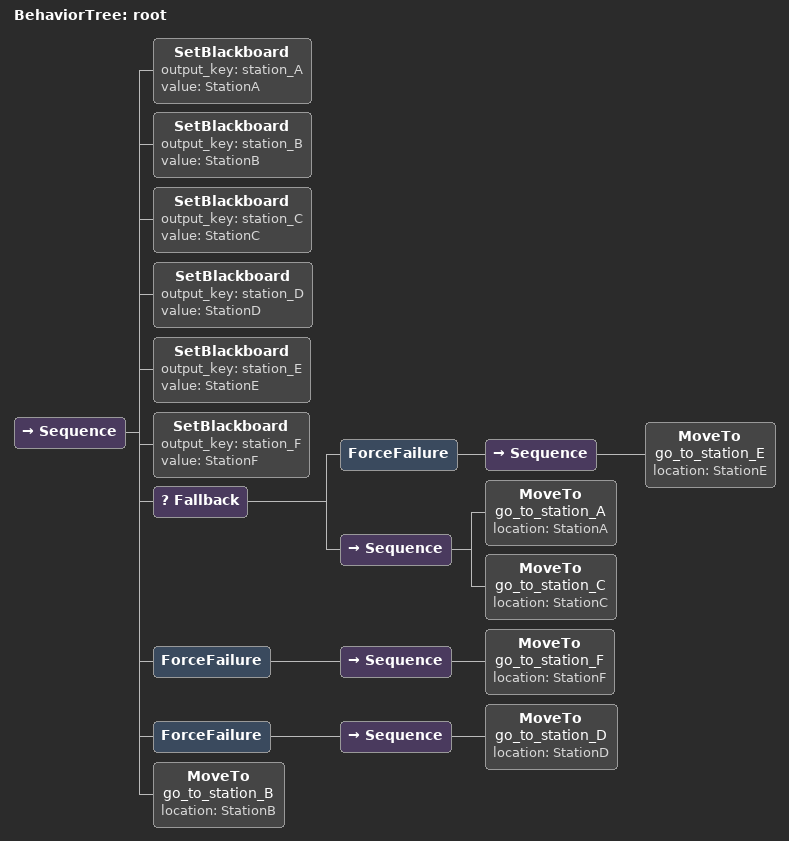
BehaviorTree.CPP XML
<root BTCPP_format="4">
    <BehaviorTree ID="root">
        <Sequence>
            <SetBlackboard output_key="station_A" value=" StationA"/>
            <SetBlackboard output_key="station_B" value=" StationB"/>
            <SetBlackboard output_key="station_C" value=" StationC"/>
            <SetBlackboard output_key="station_D" value=" StationD"/>
            <SetBlackboard output_key="station_E" value=" StationE"/>
            <SetBlackboard output_key="station_F" value=" StationF"/>
            <Fallback>
                <ForceFailure>
                    <Sequence>
                        <MoveTo name="go_to_station_E" location="StationE"/>      <!-- move to StationE -->
                    </Sequence>
                </ForceFailure>
                <Sequence>
                    <MoveTo name="go_to_station_A" location="StationA"/>      <!-- move to StationA -->
                    <MoveTo name="go_to_station_C" location="StationC"/>      <!-- move to StationC -->
                </Sequence>
            </Fallback>
            <ForceFailure>
                <Sequence>
                    <MoveTo name="go_to_station_F" location="StationF"/>      <!-- move to StationF -->
                </Sequence>
            </ForceFailure>
            <ForceFailure>
                <Sequence>
                    <MoveTo name="go_to_station_D" location="StationD"/>      <!-- move to StationD -->
                </Sequence>
            </ForceFailure>
            <MoveTo name="go_to_station_B" location="StationB"/>      <!-- move to StationB -->
        </Sequence>
    </BehaviorTree>
</root>
